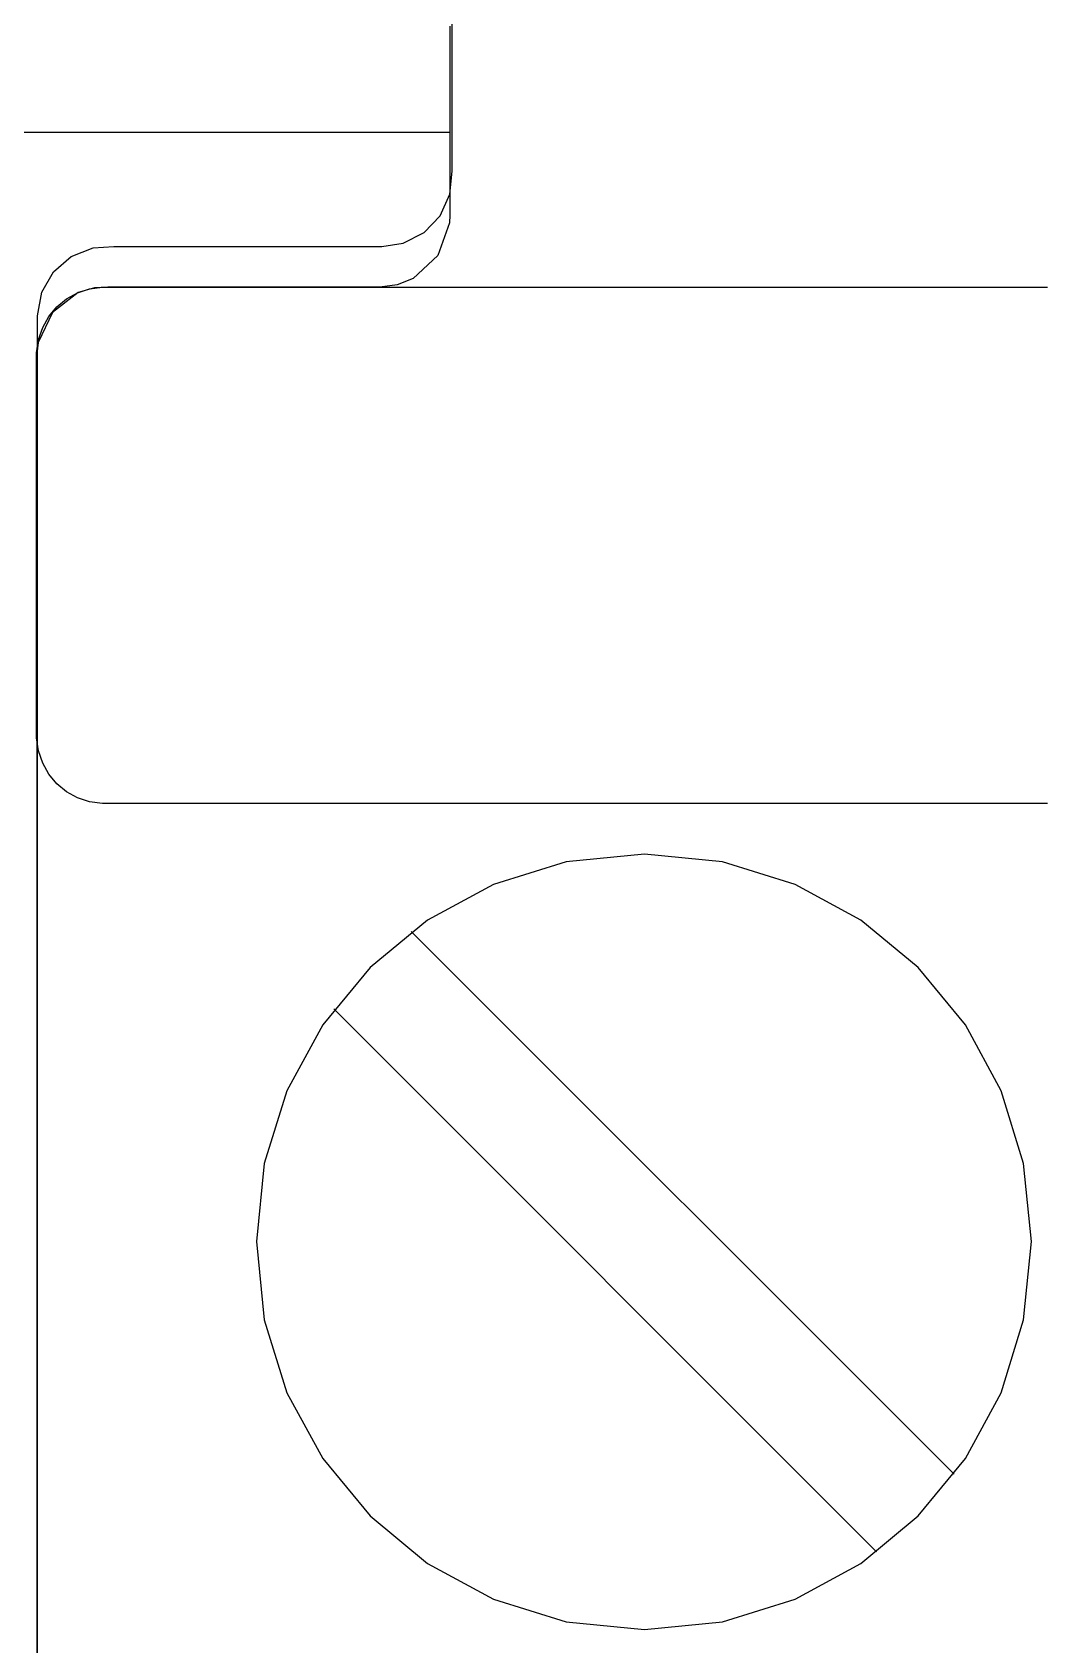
# Model space of a CAD drawing. Extents: x 1 to 47.7, y 0.2 to 35.
# Drawn here: x 36.706 to 37.144, y 18.161 to 18.856 of the extents above; entities that cross this region are included whole.
import ezdxf

# ---------------------------------------------------------------- set-up
doc = ezdxf.new("R2010")
doc.units = 0
doc.header["$MEASUREMENT"] = 0
for name, color, linetype in [('7_1__EMPTY_IO_BOARD_POSITI', 7, 'CONTINUOUS'), ('7_2___8__INDEPENDENT_INPUT', 7, 'CONTINUOUS'), ('7_3___8__OPTOISO_INDEPENDE', 7, 'CONTINUOUS'), ('7_4___24__OPTOISO_INDEPEND', 7, 'CONTINUOUS'), ('7_5___8__INDEPENDENT_INPUT', 7, 'CONTINUOUS'), ('7_6____8__INDEPENDENT_INPU', 7, 'CONTINUOUS'), ('7_7____8__OPTOISO_INDEPEND', 7, 'CONTINUOUS'), ('7_8____8__OPTOISO_INDEPEND', 7, 'CONTINUOUS'), ('8_0_____DWG', 7, 'CONTINUOUS')]:
    doc.layers.add(name, color=color, linetype=linetype)

msp = doc.modelspace()

# ---------------------------------------------------------------- linework, layer by layer
at = {"layer": '7_1__EMPTY_IO_BOARD_POSITI'}
msp.add_lwpolyline([(36.70832, 18.12098), (36.70832, 18.18946), (36.70832, 18.25463), (36.70832, 18.31634), (36.70832, 18.37444), (36.70832, 18.42877), (36.70832, 18.47918), (36.70832, 18.52552), (36.70832, 18.56763), (36.70832, 18.60536), (36.70832, 18.63856), (36.70832, 18.66707), (36.70832, 18.69074), (36.70832, 18.70942), (36.70832, 18.72295), (36.70832, 18.73118), (36.70832, 18.73395), (36.71015, 18.74424), (36.71519, 18.75301), (36.7228, 18.7596), (36.7323, 18.76334), (36.74126, 18.76396), (36.75106, 18.76396), (36.76592, 18.76396), (36.80339, 18.76396), (36.82226, 18.76396), (36.83873, 18.76396), (36.85092, 18.76396), (36.85698, 18.76396), (36.86622, 18.76531), (36.87524, 18.76994), (36.88218, 18.77721), (36.88637, 18.78648), (36.88732, 18.79638), (36.88732, 18.80216), (36.88732, 18.8109), (36.88732, 18.82219), (36.88732, 18.8356), (36.88732, 18.86709)], dxfattribs=at)
at = {"layer": '7_2___8__INDEPENDENT_INPUT'}
for points in [[(36.88626, 18.85899), (36.88626, 18.8344), (36.88626, 18.81266), (36.88626, 18.79506), (36.88626, 18.7829), (36.88626, 18.77747), (36.8861, 18.77415), (36.8811, 18.76004), (36.87047, 18.75016), (36.86363, 18.74741), (36.85609, 18.74644)], [(37.14424, 18.52359), (37.112, 18.52359), (37.05791, 18.52359), (36.99024, 18.52359), (36.91726, 18.52359), (36.84722, 18.52359), (36.78841, 18.52359), (36.74909, 18.52359), (36.73634, 18.5236), (36.73077, 18.5243), (36.72559, 18.52603), (36.72088, 18.52866), (36.71674, 18.5321), (36.71328, 18.53626), (36.7106, 18.54101), (36.70879, 18.54627), (36.70796, 18.55192), (36.70791, 18.5569), (36.70791, 18.57106), (36.70791, 18.59338), (36.70791, 18.6206), (36.70791, 18.64944), (36.70791, 18.67666), (36.70791, 18.69898), (36.70791, 18.71314), (36.70796, 18.71812), (36.70879, 18.72377), (36.7106, 18.72902), (36.71328, 18.73378), (36.71674, 18.73793), (36.72088, 18.74137), (36.72559, 18.744), (36.73077, 18.74572), (36.73634, 18.74642), (36.74909, 18.74644), (36.78841, 18.74644), (36.84722, 18.74644), (36.91726, 18.74644), (36.99024, 18.74644), (37.05791, 18.74644), (37.112, 18.74644), (37.14424, 18.74644)], [(36.85609, 18.7464), (36.85403, 18.7464), (36.8483, 18.7464), (36.83958, 18.7464), (36.82855, 18.7464), (36.77491, 18.7464), (36.75189, 18.7464), (36.74372, 18.7464), (36.73866, 18.7464), (36.73287, 18.74605), (36.72594, 18.74404), (36.71476, 18.73548), (36.70868, 18.72245), (36.70817, 18.71872), (36.70809, 18.7168), (36.70809, 18.71437), (36.70809, 18.70961), (36.70809, 18.70212), (36.70809, 18.69196), (36.70809, 18.67918), (36.70809, 18.66384), (36.70809, 18.646), (36.70809, 18.6257), (36.70809, 18.60301), (36.70809, 18.57799), (36.70809, 18.55068), (36.70809, 18.52115), (36.70809, 18.48944), (36.70809, 18.45562), (36.70809, 18.41974), (36.70809, 18.38186), (36.70809, 18.34202), (36.70809, 18.25673), (36.70809, 18.16432), (36.70809, 18.06523)], [(37.10393, 18.23407), (36.86967, 18.46833)], [(37.07051, 18.20065), (36.83625, 18.43491)]]:
    msp.add_lwpolyline(points, dxfattribs=at)
msp.add_lwpolyline([(36.97028, 18.16706), (37.00396, 18.17046), (37.03533, 18.18022), (37.06371, 18.19565), (37.08843, 18.21609), (37.10883, 18.24086), (37.12423, 18.2693), (37.13396, 18.30074), (37.13735, 18.33449), (37.13396, 18.36819), (37.12423, 18.39958), (37.10883, 18.42799), (37.08843, 18.45275), (37.06371, 18.47318), (37.03533, 18.4886), (37.00396, 18.49835), (36.97028, 18.50175), (36.93657, 18.49835), (36.90516, 18.4886), (36.87672, 18.47318), (36.85193, 18.45275), (36.83146, 18.42799), (36.81601, 18.39958), (36.80624, 18.36819), (36.80283, 18.33449), (36.80624, 18.30074), (36.81601, 18.2693), (36.83146, 18.24086), (36.85193, 18.21609), (36.87672, 18.19565), (36.90516, 18.18022), (36.93657, 18.17046)], close=True, dxfattribs=at)
at = {"layer": '7_3___8__OPTOISO_INDEPENDE'}
for points in [[(36.88626, 18.85899), (36.88626, 18.8344), (36.88626, 18.81266), (36.88626, 18.79506), (36.88626, 18.7829), (36.88626, 18.77747), (36.8861, 18.77415), (36.8811, 18.76004), (36.87047, 18.75016), (36.86363, 18.74741), (36.85609, 18.74644)], [(37.14424, 18.52359), (37.112, 18.52359), (37.05791, 18.52359), (36.99024, 18.52359), (36.91726, 18.52359), (36.84722, 18.52359), (36.78841, 18.52359), (36.74909, 18.52359), (36.73634, 18.5236), (36.73077, 18.5243), (36.72559, 18.52603), (36.72088, 18.52866), (36.71674, 18.5321), (36.71328, 18.53626), (36.7106, 18.54101), (36.70879, 18.54627), (36.70796, 18.55192), (36.70791, 18.5569), (36.70791, 18.57106), (36.70791, 18.59338), (36.70791, 18.6206), (36.70791, 18.64944), (36.70791, 18.67666), (36.70791, 18.69898), (36.70791, 18.71314), (36.70796, 18.71812), (36.70879, 18.72377), (36.7106, 18.72902), (36.71328, 18.73378), (36.71674, 18.73793), (36.72088, 18.74137), (36.72559, 18.744), (36.73077, 18.74572), (36.73634, 18.74642), (36.74909, 18.74644), (36.78841, 18.74644), (36.84722, 18.74644), (36.91726, 18.74644), (36.99024, 18.74644), (37.05791, 18.74644), (37.112, 18.74644), (37.14424, 18.74644)], [(36.85609, 18.7464), (36.85403, 18.7464), (36.8483, 18.7464), (36.83958, 18.7464), (36.82855, 18.7464), (36.77491, 18.7464), (36.75189, 18.7464), (36.74372, 18.7464), (36.73866, 18.7464), (36.73287, 18.74605), (36.72594, 18.74404), (36.71476, 18.73548), (36.70868, 18.72245), (36.70817, 18.71872), (36.70809, 18.7168), (36.70809, 18.71437), (36.70809, 18.70961), (36.70809, 18.70212), (36.70809, 18.69196), (36.70809, 18.67918), (36.70809, 18.66384), (36.70809, 18.646), (36.70809, 18.6257), (36.70809, 18.60301), (36.70809, 18.57799), (36.70809, 18.55068), (36.70809, 18.52115), (36.70809, 18.48944), (36.70809, 18.45562), (36.70809, 18.41974), (36.70809, 18.38186), (36.70809, 18.34202), (36.70809, 18.25673), (36.70809, 18.16432), (36.70809, 18.06523)], [(37.10393, 18.23407), (36.86967, 18.46833)], [(37.07051, 18.20065), (36.83625, 18.43491)]]:
    msp.add_lwpolyline(points, dxfattribs=at)
msp.add_lwpolyline([(36.97028, 18.16706), (37.00396, 18.17046), (37.03533, 18.18022), (37.06371, 18.19565), (37.08843, 18.21609), (37.10883, 18.24086), (37.12423, 18.2693), (37.13396, 18.30074), (37.13735, 18.33449), (37.13396, 18.36819), (37.12423, 18.39958), (37.10883, 18.42799), (37.08843, 18.45275), (37.06371, 18.47318), (37.03533, 18.4886), (37.00396, 18.49835), (36.97028, 18.50175), (36.93657, 18.49835), (36.90516, 18.4886), (36.87672, 18.47318), (36.85193, 18.45275), (36.83146, 18.42799), (36.81601, 18.39958), (36.80624, 18.36819), (36.80283, 18.33449), (36.80624, 18.30074), (36.81601, 18.2693), (36.83146, 18.24086), (36.85193, 18.21609), (36.87672, 18.19565), (36.90516, 18.18022), (36.93657, 18.17046)], close=True, dxfattribs=at)
at = {"layer": '7_4___24__OPTOISO_INDEPEND'}
for points in [[(36.88626, 18.85899), (36.88626, 18.8344), (36.88626, 18.81266), (36.88626, 18.79506), (36.88626, 18.7829), (36.88626, 18.77747), (36.8861, 18.77415), (36.8811, 18.76004), (36.87047, 18.75016), (36.86363, 18.74741), (36.85609, 18.74644)], [(37.14424, 18.52359), (37.112, 18.52359), (37.05791, 18.52359), (36.99024, 18.52359), (36.91726, 18.52359), (36.84722, 18.52359), (36.78841, 18.52359), (36.74909, 18.52359), (36.73634, 18.5236), (36.73077, 18.5243), (36.72559, 18.52603), (36.72088, 18.52866), (36.71674, 18.5321), (36.71328, 18.53626), (36.7106, 18.54101), (36.70879, 18.54627), (36.70796, 18.55192), (36.70791, 18.5569), (36.70791, 18.57106), (36.70791, 18.59338), (36.70791, 18.6206), (36.70791, 18.64944), (36.70791, 18.67666), (36.70791, 18.69898), (36.70791, 18.71314), (36.70796, 18.71812), (36.70879, 18.72377), (36.7106, 18.72902), (36.71328, 18.73378), (36.71674, 18.73793), (36.72088, 18.74137), (36.72559, 18.744), (36.73077, 18.74572), (36.73634, 18.74642), (36.74909, 18.74644), (36.78841, 18.74644), (36.84722, 18.74644), (36.91726, 18.74644), (36.99024, 18.74644), (37.05791, 18.74644), (37.112, 18.74644), (37.14424, 18.74644)], [(36.85609, 18.7464), (36.85403, 18.7464), (36.8483, 18.7464), (36.83958, 18.7464), (36.82855, 18.7464), (36.77491, 18.7464), (36.75189, 18.7464), (36.74372, 18.7464), (36.73866, 18.7464), (36.73287, 18.74605), (36.72594, 18.74404), (36.71476, 18.73548), (36.70868, 18.72245), (36.70817, 18.71872), (36.70809, 18.7168), (36.70809, 18.71437), (36.70809, 18.70961), (36.70809, 18.70212), (36.70809, 18.69196), (36.70809, 18.67918), (36.70809, 18.66384), (36.70809, 18.646), (36.70809, 18.6257), (36.70809, 18.60301), (36.70809, 18.57799), (36.70809, 18.55068), (36.70809, 18.52115), (36.70809, 18.48944), (36.70809, 18.45562), (36.70809, 18.41974), (36.70809, 18.38186), (36.70809, 18.34202), (36.70809, 18.25673), (36.70809, 18.16432), (36.70809, 18.06523)], [(37.10393, 18.23407), (36.86967, 18.46833)], [(37.07051, 18.20065), (36.83625, 18.43491)]]:
    msp.add_lwpolyline(points, dxfattribs=at)
msp.add_lwpolyline([(36.97028, 18.16706), (37.00396, 18.17046), (37.03533, 18.18022), (37.06371, 18.19565), (37.08843, 18.21609), (37.10883, 18.24086), (37.12423, 18.2693), (37.13396, 18.30074), (37.13735, 18.33449), (37.13396, 18.36819), (37.12423, 18.39958), (37.10883, 18.42799), (37.08843, 18.45275), (37.06371, 18.47318), (37.03533, 18.4886), (37.00396, 18.49835), (36.97028, 18.50175), (36.93657, 18.49835), (36.90516, 18.4886), (36.87672, 18.47318), (36.85193, 18.45275), (36.83146, 18.42799), (36.81601, 18.39958), (36.80624, 18.36819), (36.80283, 18.33449), (36.80624, 18.30074), (36.81601, 18.2693), (36.83146, 18.24086), (36.85193, 18.21609), (36.87672, 18.19565), (36.90516, 18.18022), (36.93657, 18.17046)], close=True, dxfattribs=at)
at = {"layer": '7_5___8__INDEPENDENT_INPUT'}
for points in [[(36.88626, 18.85899), (36.88626, 18.8344), (36.88626, 18.81266), (36.88626, 18.79506), (36.88626, 18.7829), (36.88626, 18.77747), (36.8861, 18.77415), (36.8811, 18.76004), (36.87047, 18.75016), (36.86363, 18.74741), (36.85609, 18.74644)], [(37.14424, 18.52359), (37.112, 18.52359), (37.05791, 18.52359), (36.99024, 18.52359), (36.91726, 18.52359), (36.84722, 18.52359), (36.78841, 18.52359), (36.74909, 18.52359), (36.73634, 18.5236), (36.73077, 18.5243), (36.72559, 18.52603), (36.72088, 18.52866), (36.71674, 18.5321), (36.71328, 18.53626), (36.7106, 18.54101), (36.70879, 18.54627), (36.70796, 18.55192), (36.70791, 18.5569), (36.70791, 18.57106), (36.70791, 18.59338), (36.70791, 18.6206), (36.70791, 18.64944), (36.70791, 18.67666), (36.70791, 18.69898), (36.70791, 18.71314), (36.70796, 18.71812), (36.70879, 18.72377), (36.7106, 18.72902), (36.71328, 18.73378), (36.71674, 18.73793), (36.72088, 18.74137), (36.72559, 18.744), (36.73077, 18.74572), (36.73634, 18.74642), (36.74909, 18.74644), (36.78841, 18.74644), (36.84722, 18.74644), (36.91726, 18.74644), (36.99024, 18.74644), (37.05791, 18.74644), (37.112, 18.74644), (37.14424, 18.74644)], [(36.85609, 18.7464), (36.85403, 18.7464), (36.8483, 18.7464), (36.83958, 18.7464), (36.82855, 18.7464), (36.77491, 18.7464), (36.75189, 18.7464), (36.74372, 18.7464), (36.73866, 18.7464), (36.73287, 18.74605), (36.72594, 18.74404), (36.71476, 18.73548), (36.70868, 18.72245), (36.70817, 18.71872), (36.70809, 18.7168), (36.70809, 18.71437), (36.70809, 18.70961), (36.70809, 18.70212), (36.70809, 18.69196), (36.70809, 18.67918), (36.70809, 18.66384), (36.70809, 18.646), (36.70809, 18.6257), (36.70809, 18.60301), (36.70809, 18.57799), (36.70809, 18.55068), (36.70809, 18.52115), (36.70809, 18.48944), (36.70809, 18.45562), (36.70809, 18.41974), (36.70809, 18.38186), (36.70809, 18.34202), (36.70809, 18.25673), (36.70809, 18.16432), (36.70809, 18.06523)], [(37.10393, 18.23407), (36.86967, 18.46833)], [(37.07051, 18.20065), (36.83625, 18.43491)]]:
    msp.add_lwpolyline(points, dxfattribs=at)
msp.add_lwpolyline([(36.97028, 18.16706), (37.00396, 18.17046), (37.03533, 18.18022), (37.06371, 18.19565), (37.08843, 18.21609), (37.10883, 18.24086), (37.12423, 18.2693), (37.13396, 18.30074), (37.13735, 18.33449), (37.13396, 18.36819), (37.12423, 18.39958), (37.10883, 18.42799), (37.08843, 18.45275), (37.06371, 18.47318), (37.03533, 18.4886), (37.00396, 18.49835), (36.97028, 18.50175), (36.93657, 18.49835), (36.90516, 18.4886), (36.87672, 18.47318), (36.85193, 18.45275), (36.83146, 18.42799), (36.81601, 18.39958), (36.80624, 18.36819), (36.80283, 18.33449), (36.80624, 18.30074), (36.81601, 18.2693), (36.83146, 18.24086), (36.85193, 18.21609), (36.87672, 18.19565), (36.90516, 18.18022), (36.93657, 18.17046)], close=True, dxfattribs=at)
at = {"layer": '7_6____8__INDEPENDENT_INPU'}
for points in [[(36.88626, 18.85899), (36.88626, 18.8344), (36.88626, 18.81266), (36.88626, 18.79506), (36.88626, 18.7829), (36.88626, 18.77747), (36.8861, 18.77415), (36.8811, 18.76004), (36.87047, 18.75016), (36.86363, 18.74741), (36.85609, 18.74644)], [(37.14424, 18.52359), (37.112, 18.52359), (37.05791, 18.52359), (36.99024, 18.52359), (36.91726, 18.52359), (36.84722, 18.52359), (36.78841, 18.52359), (36.74909, 18.52359), (36.73634, 18.5236), (36.73077, 18.5243), (36.72559, 18.52603), (36.72088, 18.52866), (36.71674, 18.5321), (36.71328, 18.53626), (36.7106, 18.54101), (36.70879, 18.54627), (36.70796, 18.55192), (36.70791, 18.5569), (36.70791, 18.57106), (36.70791, 18.59338), (36.70791, 18.6206), (36.70791, 18.64944), (36.70791, 18.67666), (36.70791, 18.69898), (36.70791, 18.71314), (36.70796, 18.71812), (36.70879, 18.72377), (36.7106, 18.72902), (36.71328, 18.73378), (36.71674, 18.73793), (36.72088, 18.74137), (36.72559, 18.744), (36.73077, 18.74572), (36.73634, 18.74642), (36.74909, 18.74644), (36.78841, 18.74644), (36.84722, 18.74644), (36.91726, 18.74644), (36.99024, 18.74644), (37.05791, 18.74644), (37.112, 18.74644), (37.14424, 18.74644)], [(36.85609, 18.7464), (36.85403, 18.7464), (36.8483, 18.7464), (36.83958, 18.7464), (36.82855, 18.7464), (36.77491, 18.7464), (36.75189, 18.7464), (36.74372, 18.7464), (36.73866, 18.7464), (36.73287, 18.74605), (36.72594, 18.74404), (36.71476, 18.73548), (36.70868, 18.72245), (36.70817, 18.71872), (36.70809, 18.7168), (36.70809, 18.71437), (36.70809, 18.70961), (36.70809, 18.70212), (36.70809, 18.69196), (36.70809, 18.67918), (36.70809, 18.66384), (36.70809, 18.646), (36.70809, 18.6257), (36.70809, 18.60301), (36.70809, 18.57799), (36.70809, 18.55068), (36.70809, 18.52115), (36.70809, 18.48944), (36.70809, 18.45562), (36.70809, 18.41974), (36.70809, 18.38186), (36.70809, 18.34202), (36.70809, 18.25673), (36.70809, 18.16432), (36.70809, 18.06523)], [(37.10393, 18.23407), (36.86967, 18.46833)], [(37.07051, 18.20065), (36.83625, 18.43491)]]:
    msp.add_lwpolyline(points, dxfattribs=at)
msp.add_lwpolyline([(36.97028, 18.16706), (37.00396, 18.17046), (37.03533, 18.18022), (37.06371, 18.19565), (37.08843, 18.21609), (37.10883, 18.24086), (37.12423, 18.2693), (37.13396, 18.30074), (37.13735, 18.33449), (37.13396, 18.36819), (37.12423, 18.39958), (37.10883, 18.42799), (37.08843, 18.45275), (37.06371, 18.47318), (37.03533, 18.4886), (37.00396, 18.49835), (36.97028, 18.50175), (36.93657, 18.49835), (36.90516, 18.4886), (36.87672, 18.47318), (36.85193, 18.45275), (36.83146, 18.42799), (36.81601, 18.39958), (36.80624, 18.36819), (36.80283, 18.33449), (36.80624, 18.30074), (36.81601, 18.2693), (36.83146, 18.24086), (36.85193, 18.21609), (36.87672, 18.19565), (36.90516, 18.18022), (36.93657, 18.17046)], close=True, dxfattribs=at)
at = {"layer": '7_7____8__OPTOISO_INDEPEND'}
for points in [[(36.88626, 18.85899), (36.88626, 18.8344), (36.88626, 18.81266), (36.88626, 18.79506), (36.88626, 18.7829), (36.88626, 18.77747), (36.8861, 18.77415), (36.8811, 18.76004), (36.87047, 18.75016), (36.86363, 18.74741), (36.85609, 18.74644)], [(37.14424, 18.52359), (37.112, 18.52359), (37.05791, 18.52359), (36.99024, 18.52359), (36.91726, 18.52359), (36.84722, 18.52359), (36.78841, 18.52359), (36.74909, 18.52359), (36.73634, 18.5236), (36.73077, 18.5243), (36.72559, 18.52603), (36.72088, 18.52866), (36.71674, 18.5321), (36.71328, 18.53626), (36.7106, 18.54101), (36.70879, 18.54627), (36.70796, 18.55192), (36.70791, 18.5569), (36.70791, 18.57106), (36.70791, 18.59338), (36.70791, 18.6206), (36.70791, 18.64944), (36.70791, 18.67666), (36.70791, 18.69898), (36.70791, 18.71314), (36.70796, 18.71812), (36.70879, 18.72377), (36.7106, 18.72902), (36.71328, 18.73378), (36.71674, 18.73793), (36.72088, 18.74137), (36.72559, 18.744), (36.73077, 18.74572), (36.73634, 18.74642), (36.74909, 18.74644), (36.78841, 18.74644), (36.84722, 18.74644), (36.91726, 18.74644), (36.99024, 18.74644), (37.05791, 18.74644), (37.112, 18.74644), (37.14424, 18.74644)], [(36.85609, 18.7464), (36.85403, 18.7464), (36.8483, 18.7464), (36.83958, 18.7464), (36.82855, 18.7464), (36.77491, 18.7464), (36.75189, 18.7464), (36.74372, 18.7464), (36.73866, 18.7464), (36.73287, 18.74605), (36.72594, 18.74404), (36.71476, 18.73548), (36.70868, 18.72245), (36.70817, 18.71872), (36.70809, 18.7168), (36.70809, 18.71437), (36.70809, 18.70961), (36.70809, 18.70212), (36.70809, 18.69196), (36.70809, 18.67918), (36.70809, 18.66384), (36.70809, 18.646), (36.70809, 18.6257), (36.70809, 18.60301), (36.70809, 18.57799), (36.70809, 18.55068), (36.70809, 18.52115), (36.70809, 18.48944), (36.70809, 18.45562), (36.70809, 18.41974), (36.70809, 18.38186), (36.70809, 18.34202), (36.70809, 18.25673), (36.70809, 18.16432), (36.70809, 18.06523)], [(37.10393, 18.23407), (36.86967, 18.46833)], [(37.07051, 18.20065), (36.83625, 18.43491)]]:
    msp.add_lwpolyline(points, dxfattribs=at)
msp.add_lwpolyline([(36.97028, 18.16706), (37.00396, 18.17046), (37.03533, 18.18022), (37.06371, 18.19565), (37.08843, 18.21609), (37.10883, 18.24086), (37.12423, 18.2693), (37.13396, 18.30074), (37.13735, 18.33449), (37.13396, 18.36819), (37.12423, 18.39958), (37.10883, 18.42799), (37.08843, 18.45275), (37.06371, 18.47318), (37.03533, 18.4886), (37.00396, 18.49835), (36.97028, 18.50175), (36.93657, 18.49835), (36.90516, 18.4886), (36.87672, 18.47318), (36.85193, 18.45275), (36.83146, 18.42799), (36.81601, 18.39958), (36.80624, 18.36819), (36.80283, 18.33449), (36.80624, 18.30074), (36.81601, 18.2693), (36.83146, 18.24086), (36.85193, 18.21609), (36.87672, 18.19565), (36.90516, 18.18022), (36.93657, 18.17046)], close=True, dxfattribs=at)
at = {"layer": '7_8____8__OPTOISO_INDEPEND'}
for points in [[(36.88626, 18.85899), (36.88626, 18.8344), (36.88626, 18.81266), (36.88626, 18.79506), (36.88626, 18.7829), (36.88626, 18.77747), (36.8861, 18.77415), (36.8811, 18.76004), (36.87047, 18.75016), (36.86363, 18.74741), (36.85609, 18.74644)], [(37.14424, 18.52359), (37.112, 18.52359), (37.05791, 18.52359), (36.99024, 18.52359), (36.91726, 18.52359), (36.84722, 18.52359), (36.78841, 18.52359), (36.74909, 18.52359), (36.73634, 18.5236), (36.73077, 18.5243), (36.72559, 18.52603), (36.72088, 18.52866), (36.71674, 18.5321), (36.71328, 18.53626), (36.7106, 18.54101), (36.70879, 18.54627), (36.70796, 18.55192), (36.70791, 18.5569), (36.70791, 18.57106), (36.70791, 18.59338), (36.70791, 18.6206), (36.70791, 18.64944), (36.70791, 18.67666), (36.70791, 18.69898), (36.70791, 18.71314), (36.70796, 18.71812), (36.70879, 18.72377), (36.7106, 18.72902), (36.71328, 18.73378), (36.71674, 18.73793), (36.72088, 18.74137), (36.72559, 18.744), (36.73077, 18.74572), (36.73634, 18.74642), (36.74909, 18.74644), (36.78841, 18.74644), (36.84722, 18.74644), (36.91726, 18.74644), (36.99024, 18.74644), (37.05791, 18.74644), (37.112, 18.74644), (37.14424, 18.74644)], [(36.85609, 18.7464), (36.85403, 18.7464), (36.8483, 18.7464), (36.83958, 18.7464), (36.82855, 18.7464), (36.77491, 18.7464), (36.75189, 18.7464), (36.74372, 18.7464), (36.73866, 18.7464), (36.73287, 18.74605), (36.72594, 18.74404), (36.71476, 18.73548), (36.70868, 18.72245), (36.70817, 18.71872), (36.70809, 18.7168), (36.70809, 18.71437), (36.70809, 18.70961), (36.70809, 18.70212), (36.70809, 18.69196), (36.70809, 18.67918), (36.70809, 18.66384), (36.70809, 18.646), (36.70809, 18.6257), (36.70809, 18.60301), (36.70809, 18.57799), (36.70809, 18.55068), (36.70809, 18.52115), (36.70809, 18.48944), (36.70809, 18.45562), (36.70809, 18.41974), (36.70809, 18.38186), (36.70809, 18.34202), (36.70809, 18.25673), (36.70809, 18.16432), (36.70809, 18.06523)], [(37.10393, 18.23407), (36.86967, 18.46833)], [(37.07051, 18.20065), (36.83625, 18.43491)]]:
    msp.add_lwpolyline(points, dxfattribs=at)
msp.add_lwpolyline([(36.97028, 18.16706), (37.00396, 18.17046), (37.03533, 18.18022), (37.06371, 18.19565), (37.08843, 18.21609), (37.10883, 18.24086), (37.12423, 18.2693), (37.13396, 18.30074), (37.13735, 18.33449), (37.13396, 18.36819), (37.12423, 18.39958), (37.10883, 18.42799), (37.08843, 18.45275), (37.06371, 18.47318), (37.03533, 18.4886), (37.00396, 18.49835), (36.97028, 18.50175), (36.93657, 18.49835), (36.90516, 18.4886), (36.87672, 18.47318), (36.85193, 18.45275), (36.83146, 18.42799), (36.81601, 18.39958), (36.80624, 18.36819), (36.80283, 18.33449), (36.80624, 18.30074), (36.81601, 18.2693), (36.83146, 18.24086), (36.85193, 18.21609), (36.87672, 18.19565), (36.90516, 18.18022), (36.93657, 18.17046)], close=True, dxfattribs=at)
at = {"layer": '8_0_____DWG'}
msp.add_lwpolyline([(36.29846, 18.81321), (36.88626, 18.81321)], dxfattribs=at)

doc.saveas('drawing.dxf')
